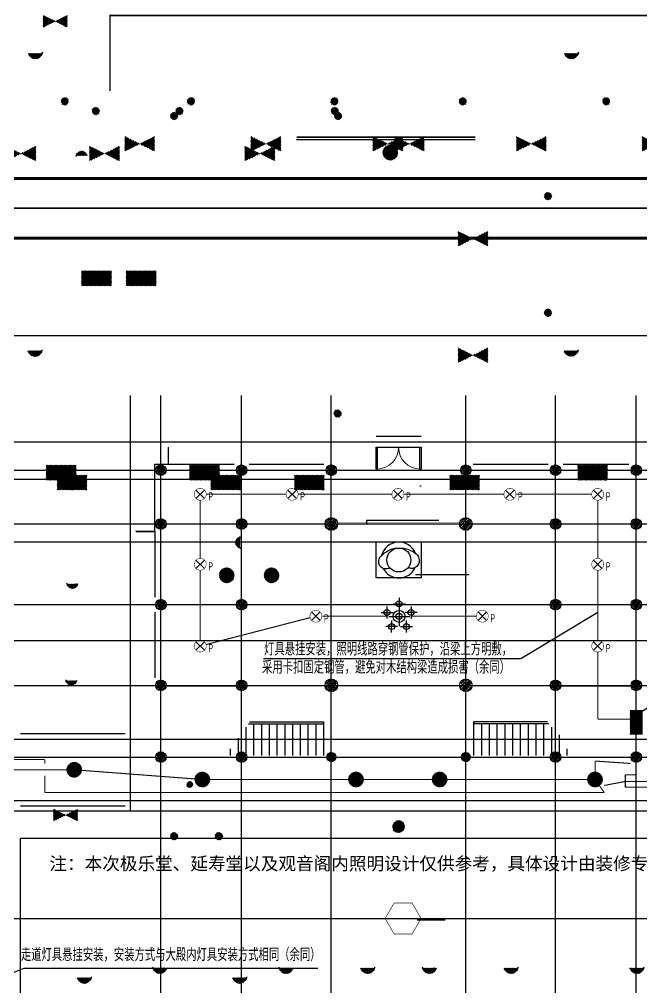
# Model space of a CAD drawing. Extents: x -137808 to 103746506, y -332957 to -111547.
# Drawn here: x 118230 to 139043, y -216825 to -184427 of the extents above; entities that cross this region are included whole.
import ezdxf
from ezdxf.enums import TextEntityAlignment as Align

# ---------------------------------------------------------------- set-up
doc = ezdxf.new("R2010")
doc.units = 0
doc.header["$LTSCALE"] = 25
doc.header["$MEASUREMENT"] = 0
doc.linetypes.add('DOTE', pattern=[2.42, 2, -0.2, 0.02, -0.2])
doc.layers.get('0').update_dxf_attribs({"linetype": 'CONTINUOUS'})
for name, color, linetype in [('DOTE', 1, 'DOTE'), ('PUB_TITLE', 4, 'CONTINUOUS'), ('SIG_TEXT', 7, 'CONTINUOUS'), ('STEP', 7, 'CONTINUOUS'), ('WALL', 130, 'CONTINUOUS'), ('电-强电平面-箭头', 3, 'CONTINUOUS'), ('电-强电平面-线缆', 3, 'CONTINUOUS'), ('设备-照明', 3, 'CONTINUOUS'), ('设备-箱柜', 3, 'CONTINUOUS')]:
    doc.layers.add(name, color=color, linetype=linetype)
doc.styles.add('_TEL_DIM', font='SIMPLEX', dxfattribs={"width": 0.8, "height": 3.5, "bigfont": 'HZTXT'})
doc.styles.add('IDQSTYLE', font='txt.shx', dxfattribs={"width": 0.7, "bigfont": 'hztxt.shx'})
doc.styles.get("Standard").update_dxf_attribs({"font": 'GBENOR', "bigfont": 'GBCBIG'})
doc.styles.add('黑体', font='')
doc.styles.get('黑体').set_extended_font_data('SimSun')
doc.dimstyles.get("Standard").update_dxf_attribs({"dimscale": 100, "dimtxt": 3.5, "dimasz": 1, "dimexe": 2.5, "dimexo": 3, "dimgap": 1.5, "dimtad": 1, "dimdec": 0, "dimzin": 0, "dimdsep": 46, "dimtxsty": 'Standard', "dimblk": 'ARCHTICK', "dimcen": 0.09, "dimadec": 0, "dimazin": 0, "dimtfac": 1, "dimtdec": 0, "dimtix": 1, "dimtmove": 2, "dimatfit": 3, "dimfxl": 0, "dimtolj": 1, "dimtzin": 0, "dimarcsym": 0})

# ---------------------------------------------------------------- blocks, each defined once
blk = doc.blocks.new('*X')
at = {"color": 0, "linetype": 'Continuous'}
for p, q in [((192.59, 446.72), (193.93, 448.06)), ((192.59, 446.72), (193.87, 448.01)), ((192.65, 447.21), (193.44, 448)), ((192.65, 446.36), (194.23, 447.94)), ((192.67, 446.38), (194.27, 447.98)), ((192.69, 447.24), (193.35, 447.91)), ((192.79, 446.07), (194.52, 447.8)), ((192.81, 446.1), (194.55, 447.84)), ((192.98, 445.84), (194.75, 447.61)), ((193.01, 445.87), (194.78, 447.64)), ((193.23, 445.66), (194.93, 447.37)), ((193.27, 445.7), (194.95, 447.39)), ((193.53, 445.54), (195.05, 447.06)), ((193.58, 445.59), (195.06, 447.07)), ((193.92, 445.51), (195.08, 446.67)), ((193.98, 445.57), (195.08, 446.67)), ((194.61, 445.77), (194.82, 445.99)), ((163.77, 434.88), (163.89, 435)), ((163.77, 434.45), (164.18, 434.86)), ((163.77, 434.03), (164.46, 434.72)), ((163.77, 433.6), (164.74, 434.57)), ((163.77, 433.18), (165.02, 434.43)), ((163.77, 432.76), (165.31, 434.29)), ((163.77, 432.33), (165.59, 434.15)), ((169.83, 432.03), (171.96, 434.15)), ((170.12, 431.89), (172.8, 434.58)), ((170.4, 431.75), (173.65, 435)), ((170.68, 431.6), (173.77, 434.69)), ((170.96, 431.46), (173.77, 434.27)), ((163.77, 431.91), (165.87, 434.01)), ((163.77, 431.48), (166.16, 433.87)), ((163.77, 431.06), (166.44, 433.73)), ((163.77, 430.63), (166.72, 433.58)), ((163.77, 430.21), (167, 433.44)), ((164.32, 430.33), (167.29, 433.3)), ((165.17, 430.76), (167.57, 433.16)), ((166.02, 431.18), (167.85, 433.02)), ((166.86, 431.61), (168.14, 432.88)), ((167.71, 432.03), (168.42, 432.74)), ((168.56, 432.45), (168.7, 432.59)), ((168.98, 432.45), (169.41, 432.88)), ((169.27, 432.31), (170.26, 433.3)), ((169.55, 432.17), (171.11, 433.73)), ((171.25, 431.32), (173.77, 433.85)), ((171.53, 431.18), (173.77, 433.42)), ((171.81, 431.04), (173.77, 433)), ((172.1, 430.9), (173.77, 432.57)), ((172.38, 430.76), (173.77, 432.15)), ((172.66, 430.61), (173.77, 431.72)), ((172.94, 430.47), (173.77, 431.3)), ((173.23, 430.33), (173.77, 430.88)), ((173.51, 430.19), (173.77, 430.45)), ((232.27, 320.09), (237.18, 325)), ((232.27, 320.51), (236.75, 325)), ((232.27, 320.94), (236.33, 325)), ((232.27, 321.36), (235.9, 325)), ((232.27, 321.79), (235.48, 325)), ((232.27, 322.21), (235.06, 325)), ((232.27, 322.63), (234.63, 325)), ((232.27, 323.06), (234.21, 325)), ((232.27, 323.48), (233.78, 325)), ((232.27, 323.91), (233.36, 325)), ((232.27, 324.33), (232.93, 325)), ((232.27, 324.76), (232.51, 325)), ((232.6, 320), (237.6, 325)), ((233.02, 320), (238.02, 325)), ((233.45, 320), (238.45, 325)), ((233.87, 320), (238.87, 325)), ((234.3, 320), (239.3, 325)), ((234.72, 320), (239.72, 325)), ((235.15, 320), (240.15, 325)), ((235.57, 320), (240.57, 325)), ((235.99, 320), (240.99, 325)), ((236.42, 320), (241.42, 325)), ((236.84, 320), (241.84, 325)), ((237.27, 320), (242.27, 325)), ((237.69, 320), (242.27, 324.57)), ((238.12, 320), (242.27, 324.15)), ((238.54, 320), (242.27, 323.72)), ((238.96, 320), (242.27, 323.3)), ((239.39, 320), (242.27, 322.88)), ((239.81, 320), (242.27, 322.45)), ((240.24, 320), (242.27, 322.03)), ((240.66, 320), (242.27, 321.6)), ((241.09, 320), (242.27, 321.18)), ((241.51, 320), (242.27, 320.75)), ((241.93, 320), (242.27, 320.33)), ((278.36, 223.2), (280.79, 225.63)), ((278.36, 222.93), (281.06, 225.62)), ((278.39, 223.51), (280.47, 225.6)), ((278.4, 222.68), (281.31, 225.59)), ((278.45, 222.45), (279.79, 223.79)), ((278.47, 223.88), (280.11, 225.52)), ((278.69, 224.39), (279.6, 225.29)), ((279.61, 223.04), (280.95, 224.38)), ((279.62, 223.34), (280.65, 224.37)), ((279.65, 222.8), (281.19, 224.34)), ((279.73, 222.59), (281.39, 224.26)), ((279.79, 223.79), (280.2, 224.2)), ((279.83, 222.42), (281.57, 224.16)), ((279.94, 223.09), (280.9, 224.05)), ((279.96, 222.26), (281.73, 224.03)), ((279.99, 222.85), (281.14, 224)), ((279.99, 223.42), (280.57, 224)), ((280.07, 222.66), (281.33, 223.91)), ((280.11, 222.13), (281.86, 223.88)), ((280.2, 224.2), (281.54, 225.54)), ((280.2, 222.5), (281.49, 223.79)), ((280.29, 222.02), (281.97, 223.7)), ((280.35, 222.37), (281.62, 223.64)), ((280.36, 220.68), (283.31, 223.63)), ((280.65, 224.37), (281.75, 225.47)), ((280.95, 224.38), (281.95, 225.38)), ((281.19, 224.34), (282.13, 225.28)), ((281.39, 224.26), (282.3, 225.17)), ((281.57, 224.16), (282.46, 225.05)), ((281.73, 224.03), (282.61, 224.91)), ((281.86, 223.88), (282.75, 224.77)), ((281.97, 223.7), (282.87, 224.61)), ((281.98, 222.58), (283.25, 223.85)), ((282.05, 223.5), (282.99, 224.44)), ((282.1, 223.27), (283.09, 224.26)), ((282.1, 222.98), (283.18, 224.06)), ((278.52, 222.24), (279.62, 223.34)), ((278.61, 222.04), (279.61, 223.04)), ((278.71, 221.86), (279.65, 222.8)), ((278.82, 221.68), (279.73, 222.59)), ((278.94, 221.52), (279.83, 222.42)), ((279.08, 221.38), (279.96, 222.26)), ((279.22, 221.24), (280.11, 222.13)), ((279.38, 221.11), (280.29, 222.02)), ((279.55, 221), (280.49, 221.94)), ((279.73, 220.9), (280.72, 221.89)), ((279.93, 220.81), (281.01, 221.89)), ((280.14, 220.74), (281.41, 222.01)), ((280.49, 221.94), (282.05, 223.5)), ((280.54, 222.27), (281.71, 223.45)), ((280.61, 220.65), (283.34, 223.38)), ((280.72, 221.89), (282.1, 223.27)), ((280.77, 222.22), (281.77, 223.22)), ((280.88, 220.63), (283.36, 223.11)), ((281.01, 221.89), (282.1, 222.98)), ((281.08, 222.24), (281.74, 222.91)), ((281.18, 220.65), (283.33, 222.81)), ((281.41, 222.01), (281.98, 222.58)), ((281.54, 220.73), (283.26, 222.45)), ((282.01, 220.91), (283.07, 221.98)), ((159.6, 156.77), (159.62, 156.79)), ((159.66, 156.55), (159.91, 156.79)), ((159.75, 156.35), (160.19, 156.79)), ((159.84, 156.17), (160.47, 156.79)), ((159.95, 155.99), (160.75, 156.79)), ((160.08, 155.83), (161.04, 156.79)), ((160.21, 155.68), (161.32, 156.79)), ((160.35, 155.55), (161.6, 156.79)), ((160.51, 155.42), (161.89, 156.79)), ((160.68, 155.3), (162.17, 156.79)), ((160.86, 155.2), (162.45, 156.79)), ((161.05, 155.11), (162.73, 156.79)), ((161.26, 155.03), (163.02, 156.79)), ((161.48, 154.98), (163.3, 156.79)), ((161.72, 154.93), (163.58, 156.79)), ((161.99, 154.92), (163.87, 156.79)), ((162.29, 154.93), (164.49, 157.14)), ((162.63, 155), (164.43, 156.79)), ((163.08, 155.16), (164.27, 156.35)), ((262, 135.85), (263.24, 137.09)), ((262, 135.85), (263.24, 137.09)), ((262, 135.85), (263.24, 137.09)), ((262, 135.85), (263.24, 137.09)), ((262.02, 135.59), (263.5, 137.07)), ((262.02, 135.59), (263.5, 137.07)), ((262.02, 135.59), (263.5, 137.07)), ((262.02, 135.59), (263.5, 137.07)), ((262.05, 136.18), (262.91, 137.04)), ((262.05, 136.18), (262.91, 137.04)), ((262.05, 136.18), (262.91, 137.04)), ((262.05, 136.18), (262.91, 137.04)), ((262.09, 135.37), (263.71, 137)), ((262.09, 135.37), (263.71, 137)), ((262.09, 135.37), (263.71, 137)), ((262.09, 135.37), (263.71, 137)), ((262.18, 135.19), (263.9, 136.91)), ((262.18, 135.19), (263.9, 136.91)), ((262.18, 135.19), (263.9, 136.91)), ((262.18, 135.19), (263.9, 136.91)), ((262.3, 135.02), (264.07, 136.79)), ((262.3, 135.02), (264.07, 136.79)), ((262.3, 135.02), (264.07, 136.79)), ((262.3, 135.02), (264.07, 136.79)), ((262.44, 134.88), (264.21, 136.64)), ((262.44, 134.88), (264.21, 136.64)), ((262.44, 134.88), (264.21, 136.64)), ((262.44, 134.88), (264.21, 136.64)), ((262.61, 134.77), (264.32, 136.48)), ((262.61, 134.77), (264.32, 136.48)), ((262.61, 134.77), (264.32, 136.48)), ((262.61, 134.77), (264.32, 136.48)), ((262.8, 134.67), (264.42, 136.29)), ((262.8, 134.67), (264.42, 136.29)), ((262.8, 134.67), (264.42, 136.29)), ((262.8, 134.67), (264.42, 136.29)), ((263.02, 134.61), (264.48, 136.07)), ((263.02, 134.61), (264.48, 136.07)), ((263.02, 134.61), (264.48, 136.07)), ((263.02, 134.61), (264.48, 136.07)), ((263.28, 134.59), (264.5, 135.8)), ((263.28, 134.59), (264.5, 135.8)), ((263.28, 134.59), (264.5, 135.8)), ((263.28, 134.59), (264.5, 135.8)), ((263.62, 134.65), (264.44, 135.46)), ((263.62, 134.65), (264.44, 135.46)), ((263.62, 134.65), (264.44, 135.46)), ((263.62, 134.65), (264.44, 135.46))]:
    blk.add_line(p, q, dxfattribs=at)
blk = doc.blocks.new('HC000754')
at = {"color": 0, "linetype": 'Continuous'}
blk.add_line((5.53, 5.47), (2.42, 2.3), dxfattribs=at)
blk.add_lwpolyline([(2.42, 2.3, 0.8, 0, 0), (0.47, 0.41, 0, 0, 0)], format="xyseb", dxfattribs=at)
blk.add_circle((0, 0), 0.625, dxfattribs=at)
at = {"color": 0, "linetype": 'Continuous', "xscale": 0.5, "yscale": 0.5, "zscale": 0.5}
blk.add_blockref('*X', (-96.92, -223.41), dxfattribs=at)
at = {"color": 0, "style": 'IDQSTYLE', "width": 0.7}
blk.add_attdef('PSFHATT', (7.53, -0.63), '', height=2.5, dxfattribs=at)
blk = doc.blocks.new('HC000001')
at = {"color": 0, "linetype": 'Continuous'}
for p, q in [((1.77, 1.77), (-1.77, -1.77)), ((-1.77, 1.77), (1.77, -1.77))]:
    blk.add_line(p, q, dxfattribs=at)
at = {"color": 0, "linetype": 'Continuous', "const_width": 0.2}
blk.add_lwpolyline([(1.77, -1.77, 0.198912), (2.5, 0, 0.198912), (1.77, 1.77, 0.198912), (0, 2.5, 0.198912), (-1.77, 1.77, 0.198912), (-2.5, 0, 0.198912), (-1.77, -1.77, 0.198912), (0, -2.5, 0.198912)], format="xyb", close=True, dxfattribs=at)
at = {"color": 0, "style": 'IDQSTYLE', "width": 0.7}
for tag, p in [('PSFHATT', (-5.49, 3.24)), ('C', (3.36, -2.66))]:
    blk.add_attdef(tag, p, '', height=2.5, dxfattribs=at)
blk = doc.blocks.new('_ArchTick')
at = {"color": 0, "linetype": 'ByBlock', "const_width": 0.4}
blk.add_lwpolyline([(-0.5, -0.5), (0.5, 0.5)], dxfattribs=at)
blk = doc.blocks.new('HC000057')
at = {"color": 0, "linetype": 'Continuous', "const_width": 0.2}
blk.add_lwpolyline([(1.77, -1.77, 0.198912), (2.5, 0, 0.198912), (1.77, 1.77, 0.198912), (0, 2.5, 0.198912), (-1.77, 1.77, 0.198912), (-2.5, 0, 0.198912), (-1.77, -1.77, 0.198912), (0, -2.5, 0.198912)], format="xyb", close=True, dxfattribs=at)
at = {"color": 0, "linetype": 'Continuous'}
for start, end in [(135, 180), (180, 225), (90, 135), (45, 90), (0, 45), (315, 0), (225, 270), (270, 315)]:
    blk.add_arc((0, 0), 1.25, start, end, dxfattribs=at)
blk.add_blockref('*X', (-280.86, -223.13), dxfattribs=at)
at = {"color": 0, "style": 'IDQSTYLE', "width": 0.7}
blk.add_attdef('PSFHATT', (4.5, -2.5), '', height=2.5, dxfattribs=at)
blk = doc.blocks.new('HC000429')
at = {"color": 0, "linetype": 'Continuous', "const_width": 0.3}
blk.add_lwpolyline([(5, 2.5), (-5, 2.5), (-5, -2.5), (5, -2.5)], close=True, dxfattribs=at)
at = {"color": 0, "linetype": 'Continuous'}
blk.add_blockref('*X', (-237.27, -322.5), dxfattribs=at)
at = {"color": 0, "style": 'IDQSTYLE', "width": 0.7}
blk.add_attdef('PSFHATT', (7, -2.5), '', height=2.5, dxfattribs=at)
blk = doc.blocks.new('A$C222C53E7')
at = {"color": 3}
for p, q in [((300, 581), (300, 381)), ((300, 562), (300, 106)), ((0, 336), (200, 336)), ((100, 236), (100, 436)), ((200, 481), (400, 481)), ((601, 336), (401, 336)), ((501, 436), (501, 236)), ((131, 270), (478, 270)), ((176, 0), (177, 200)), ((424, 0), (424, 200)), ((277, 100), (77, 100)), ((324, 100), (524, 100))]:
    blk.add_line(p, q, dxfattribs=at)
for centre, radius in [((300, 481), 50), ((100, 336), 50), ((300, 270), 100), ((501, 336), 50), ((300, 270), 50), ((177, 100), 50), ((424, 100), 50)]:
    blk.add_circle(centre, radius, dxfattribs=at)
blk = doc.blocks.new('HC000799')
at = {"color": 0, "linetype": 'Continuous', "const_width": 0.2}
for points in [[(0.88, 2.13), (3.75, 5), (5, 3.75)], [(-0.88, 0.37), (-3.75, -2.5), (-5, -1.25)]]:
    blk.add_lwpolyline(points, dxfattribs=at)
blk.add_lwpolyline([(0.88, 0.37, 0.198912), (1.25, 1.25, 0.198912), (0.88, 2.13, 0.198912), (0, 2.5, 0.198912), (-0.88, 2.13, 0.198912), (-1.25, 1.25, 0.198912), (-0.88, 0.37, 0.198912), (0, 0, 0.198912)], format="xyb", close=True, dxfattribs=at)
at = {"color": 0, "linetype": 'Continuous'}
blk.add_blockref('*X', (-263.19, -134.66), dxfattribs=at)
at = {"color": 0, "style": 'IDQSTYLE', "width": 0.7}
blk.add_attdef('PSFHATT', (7, -2.5), '', height=2.5, dxfattribs=at)
blk = doc.blocks.new('REHJYTK7UT')
at = {"layer": '设备-照明', "xscale": -80, "yscale": 80, "zscale": 80}
for p in [(111894, -201817), (111913, -205117), (111876, -208352)]:
    blk.add_blockref('HC000799', p, dxfattribs=at)
at = {"layer": '设备-箱柜', "xscale": 80, "yscale": 80, "zscale": 80, "rotation": 180}
blk.add_blockref('HC000429', (114294, -202270), dxfattribs=at)

msp = doc.modelspace()

# ---------------------------------------------------------------- hatches: boundary and pattern name
h = msp.add_hatch()
h.set_pattern_fill('木材', color=251, scale=20, style=0)
h.set_pattern_definition([(50, (0, -119402.78), (51.847064, 186.24683), [1200, -160, 400, -80]), (50, (106.4, -119362.78), (-132.93014, 7.10905), [240, -26.4, 480, -60]), (50, (40, -119334.78), (226.339663, 353.127904), [640, -112, 320, -80])])
h.paths.add_polyline_path([(122964, -199336, 0.414214), (122789, -199511), (122964, -199511)])
h.paths.add_polyline_path([(122964, -199336), (122964, -199511), (123139, -199511, 0.414214)])
h.paths.add_polyline_path([(123139, -199511), (122964, -199511), (122964, -199686, 0.414214)])
h.paths.add_polyline_path([(122964, -199511), (122789, -199511, 0.414214), (122964, -199686)])
h = msp.add_hatch()
h.set_pattern_fill('木材', color=251, scale=20, style=0)
h.set_pattern_definition([(50, (2700, -119402.78), (51.847064, 186.24683), [1200, -160, 400, -80]), (50, (2806.4, -119362.78), (-132.93014, 7.10905), [240, -26.4, 480, -60]), (50, (2740, -119334.78), (226.339663, 353.127904), [640, -112, 320, -80])])
h.paths.add_polyline_path([(125664, -199336, 0.414214), (125489, -199511), (125664, -199511)])
h.paths.add_polyline_path([(125664, -199336), (125664, -199511), (125839, -199511, 0.414214)])
h.paths.add_polyline_path([(125839, -199511), (125664, -199511), (125664, -199686, 0.414214)])
h.paths.add_polyline_path([(125664, -199511), (125489, -199511, 0.414214), (125664, -199686)])
h = msp.add_hatch()
h.set_pattern_fill('木材', color=251, scale=20, style=0)
h.set_pattern_definition([(50, (5700.745, -119402.78), (51.847064, 186.24683), [1200, -160, 400, -80]), (50, (5807.14, -119362.78), (-132.93014, 7.10905), [240, -26.4, 480, -60]), (50, (5740.745, -119334.78), (226.339663, 353.127904), [640, -112, 320, -80])])
h.paths.add_polyline_path([(128665, -199336, 0.414214), (128490, -199511), (128665, -199511)])
h.paths.add_polyline_path([(128665, -199336), (128665, -199511), (128840, -199511, 0.414214)])
h.paths.add_polyline_path([(128840, -199511), (128665, -199511), (128665, -199686, 0.414214)])
h.paths.add_polyline_path([(128665, -199511), (128490, -199511, 0.414214), (128665, -199686)])
h = msp.add_hatch()
h.set_pattern_fill('木材', color=251, scale=20, style=0)
h.set_pattern_definition([(50, (10198.826, -119402.78), (51.847064, 186.24683), [1200, -160, 400, -80]), (50, (10305.23, -119362.78), (-132.93014, 7.10905), [240, -26.4, 480, -60]), (50, (10238.826, -119334.78), (226.339663, 353.127904), [640, -112, 320, -80])])
h.paths.add_polyline_path([(133163, -199336, 0.414214), (132988, -199511), (133163, -199511)])
h.paths.add_polyline_path([(133163, -199336), (133163, -199511), (133338, -199511, 0.414214)])
h.paths.add_polyline_path([(133338, -199511), (133163, -199511), (133163, -199686, 0.414214)])
h.paths.add_polyline_path([(133163, -199511), (132988, -199511, 0.414214), (133163, -199686)])
h = msp.add_hatch()
h.set_pattern_fill('木材', color=251, scale=20, style=0)
h.set_pattern_definition([(50, (13199.15, -119402.78), (51.847064, 186.24683), [1200, -160, 400, -80]), (50, (13305.55, -119362.78), (-132.93014, 7.10905), [240, -26.4, 480, -60]), (50, (13239.15, -119334.78), (226.339663, 353.127904), [640, -112, 320, -80])])
h.paths.add_polyline_path([(136163, -199336, 0.414214), (135988, -199511), (136163, -199511)])
h.paths.add_polyline_path([(136163, -199336), (136163, -199511), (136338, -199511, 0.414214)])
h.paths.add_polyline_path([(136338, -199511), (136163, -199511), (136163, -199686, 0.414214)])
h.paths.add_polyline_path([(136163, -199511), (135988, -199511, 0.414214), (136163, -199686)])
h = msp.add_hatch()
h.set_pattern_fill('木材', color=251, scale=20, style=0)
h.set_pattern_definition([(50, (15900.614, -119402.78), (51.847064, 186.24683), [1200, -160, 400, -80]), (50, (16007.01, -119362.78), (-132.93014, 7.10905), [240, -26.4, 480, -60]), (50, (15940.614, -119334.78), (226.339663, 353.127904), [640, -112, 320, -80])])
h.paths.add_polyline_path([(138865, -199336, 0.414214), (138690, -199511), (138865, -199511)])
h.paths.add_polyline_path([(138865, -199336), (138865, -199511), (139040, -199511, 0.414214)])
h.paths.add_polyline_path([(139040, -199511), (138865, -199511), (138865, -199686, 0.414214)])
h.paths.add_polyline_path([(138865, -199511), (138690, -199511, 0.414214), (138865, -199686)])
h = msp.add_hatch()
h.set_pattern_fill('木材', color=251, scale=20, style=0)
h.set_pattern_definition([(50, (0, -121202.78), (51.847064, 186.24683), [1200, -160, 400, -80]), (50, (106.4, -121162.78), (-132.93014, 7.10905), [240, -26.4, 480, -60]), (50, (40, -121134.78), (226.339663, 353.127904), [640, -112, 320, -80])])
h.paths.add_polyline_path([(122964, -201136, 0.414214), (122789, -201311), (122964, -201311)])
h.paths.add_polyline_path([(122964, -201136), (122964, -201311), (123139, -201311, 0.414214)])
h.paths.add_polyline_path([(123139, -201311), (122964, -201311), (122964, -201486, 0.414214)])
h.paths.add_polyline_path([(122964, -201311), (122789, -201311, 0.414214), (122964, -201486)])
h = msp.add_hatch()
h.set_pattern_fill('木材', color=251, scale=20, style=0)
h.set_pattern_definition([(50, (2700, -121202.78), (51.847064, 186.24683), [1200, -160, 400, -80]), (50, (2806.4, -121162.78), (-132.93014, 7.10905), [240, -26.4, 480, -60]), (50, (2740, -121134.78), (226.339663, 353.127904), [640, -112, 320, -80])])
h.paths.add_polyline_path([(125664, -201136, 0.414214), (125489, -201311), (125664, -201311)])
h.paths.add_polyline_path([(125664, -201136), (125664, -201311), (125839, -201311, 0.414214)])
h.paths.add_polyline_path([(125839, -201311), (125664, -201311), (125664, -201486, 0.414214)])
h.paths.add_polyline_path([(125664, -201311), (125489, -201311, 0.414214), (125664, -201486)])
h = msp.add_hatch()
h.set_pattern_fill('木材', color=251, scale=24, style=0)
h.set_pattern_definition([(50, (-18892.85, -105181.1), (62.216477, 223.496197), [1440, -192, 480, -96]), (50, (-18765.17, -105133.1), (-159.516165, 8.53086), [288, -31.68, 576, -72]), (50, (-18844.845, -105099.5), (271.607596, 423.753485), [768, -134.4, 384, -96])])
h.paths.add_polyline_path([(128664, -201101, 0.414214), (128454, -201311), (128664, -201311)])
h.paths.add_polyline_path([(128664, -201101), (128664, -201311), (128874, -201311, 0.414214)])
h.paths.add_polyline_path([(128874, -201311), (128664, -201311), (128664, -201521, 0.414214)])
h.paths.add_polyline_path([(128664, -201311), (128454, -201311, 0.414214), (128664, -201521)])
h = msp.add_hatch()
h.set_pattern_fill('木材', color=251, scale=24, style=0)
h.set_pattern_definition([(50, (-14392.81, -105181.1), (62.216477, 223.496197), [1440, -192, 480, -96]), (50, (-14265.13, -105133.1), (-159.516165, 8.53086), [288, -31.68, 576, -72]), (50, (-14344.81, -105099.5), (271.607596, 423.753485), [768, -134.4, 384, -96])])
h.paths.add_polyline_path([(133164, -201101, 0.414214), (132954, -201311), (133164, -201311)])
h.paths.add_polyline_path([(133164, -201101), (133164, -201311), (133374, -201311, 0.414214)])
h.paths.add_polyline_path([(133374, -201311), (133164, -201311), (133164, -201521, 0.414214)])
h.paths.add_polyline_path([(133164, -201311), (132954, -201311, 0.414214), (133164, -201521)])
h = msp.add_hatch()
h.set_pattern_fill('木材', color=251, scale=20, style=0)
h.set_pattern_definition([(50, (13200, -121202.78), (51.847064, 186.24683), [1200, -160, 400, -80]), (50, (13306.4, -121162.78), (-132.93014, 7.10905), [240, -26.4, 480, -60]), (50, (13240, -121134.78), (226.339663, 353.127904), [640, -112, 320, -80])])
h.paths.add_polyline_path([(136164, -201136, 0.414214), (135989, -201311), (136164, -201311)])
h.paths.add_polyline_path([(136164, -201136), (136164, -201311), (136339, -201311, 0.414214)])
h.paths.add_polyline_path([(136339, -201311), (136164, -201311), (136164, -201486, 0.414214)])
h.paths.add_polyline_path([(136164, -201311), (135989, -201311, 0.414214), (136164, -201486)])
h = msp.add_hatch()
h.set_pattern_fill('木材', color=251, scale=20, style=0)
h.set_pattern_definition([(50, (15900, -121202.78), (51.847064, 186.24683), [1200, -160, 400, -80]), (50, (16006.4, -121162.78), (-132.93014, 7.10905), [240, -26.4, 480, -60]), (50, (15940, -121134.78), (226.339663, 353.127904), [640, -112, 320, -80])])
h.paths.add_polyline_path([(138864, -201136, 0.414214), (138689, -201311), (138864, -201311)])
h.paths.add_polyline_path([(138864, -201136), (138864, -201311), (139039, -201311, 0.414214)])
h.paths.add_polyline_path([(139039, -201311), (138864, -201311), (138864, -201486, 0.414214)])
h.paths.add_polyline_path([(138864, -201311), (138689, -201311, 0.414214), (138864, -201486)])
h = msp.add_hatch()
h.set_pattern_fill('木材', color=251, scale=20, style=0)
h.set_pattern_definition([(50, (0, -123902.78), (51.847064, 186.24683), [1200, -160, 400, -80]), (50, (106.4, -123862.78), (-132.93014, 7.10905), [240, -26.4, 480, -60]), (50, (40, -123834.78), (226.339663, 353.127904), [640, -112, 320, -80])])
h.paths.add_polyline_path([(122964, -203836, 0.414214), (122789, -204011), (122964, -204011)])
h.paths.add_polyline_path([(122964, -203836), (122964, -204011), (123139, -204011, 0.414214)])
h.paths.add_polyline_path([(123139, -204011), (122964, -204011), (122964, -204186, 0.414214)])
h.paths.add_polyline_path([(122964, -204011), (122789, -204011, 0.414214), (122964, -204186)])
h = msp.add_hatch()
h.set_pattern_fill('木材', color=251, scale=20, style=0)
h.set_pattern_definition([(50, (2700, -123902.78), (51.847064, 186.24683), [1200, -160, 400, -80]), (50, (2806.4, -123862.78), (-132.93014, 7.10905), [240, -26.4, 480, -60]), (50, (2740, -123834.78), (226.339663, 353.127904), [640, -112, 320, -80])])
h.paths.add_polyline_path([(125664, -203836, 0.414214), (125489, -204011), (125664, -204011)])
h.paths.add_polyline_path([(125664, -203836), (125664, -204011), (125839, -204011, 0.414214)])
h.paths.add_polyline_path([(125839, -204011), (125664, -204011), (125664, -204186, 0.414214)])
h.paths.add_polyline_path([(125664, -204011), (125489, -204011, 0.414214), (125664, -204186)])
h = msp.add_hatch()
h.set_pattern_fill('木材', color=251, scale=20, style=0)
h.set_pattern_definition([(50, (13200, -123902.78), (51.847064, 186.24683), [1200, -160, 400, -80]), (50, (13306.4, -123862.78), (-132.93014, 7.10905), [240, -26.4, 480, -60]), (50, (13240, -123834.78), (226.339663, 353.127904), [640, -112, 320, -80])])
h.paths.add_polyline_path([(136164, -203836, 0.414214), (135989, -204011), (136164, -204011)])
h.paths.add_polyline_path([(136164, -203836), (136164, -204011), (136339, -204011, 0.414214)])
h.paths.add_polyline_path([(136339, -204011), (136164, -204011), (136164, -204186, 0.414214)])
h.paths.add_polyline_path([(136164, -204011), (135989, -204011, 0.414214), (136164, -204186)])
h = msp.add_hatch()
h.set_pattern_fill('木材', color=251, scale=20, style=0)
h.set_pattern_definition([(50, (15900, -123902.78), (51.847064, 186.24683), [1200, -160, 400, -80]), (50, (16006.4, -123862.78), (-132.93014, 7.10905), [240, -26.4, 480, -60]), (50, (15940, -123834.78), (226.339663, 353.127904), [640, -112, 320, -80])])
h.paths.add_polyline_path([(138864, -203836, 0.414214), (138689, -204011), (138864, -204011)])
h.paths.add_polyline_path([(138864, -203836), (138864, -204011), (139039, -204011, 0.414214)])
h.paths.add_polyline_path([(139039, -204011), (138864, -204011), (138864, -204186, 0.414214)])
h.paths.add_polyline_path([(138864, -204011), (138689, -204011, 0.414214), (138864, -204186)])
h = msp.add_hatch()
h.set_pattern_fill('木材', color=251, scale=20, style=0)
h.set_pattern_definition([(50, (0, -126602.78), (51.847064, 186.24683), [1200, -160, 400, -80]), (50, (106.4, -126562.78), (-132.93014, 7.10905), [240, -26.4, 480, -60]), (50, (40, -126534.78), (226.339663, 353.127904), [640, -112, 320, -80])])
h.paths.add_polyline_path([(122964, -206536, 0.414214), (122789, -206711), (122964, -206711)])
h.paths.add_polyline_path([(122964, -206536), (122964, -206711), (123139, -206711, 0.414214)])
h.paths.add_polyline_path([(123139, -206711), (122964, -206711), (122964, -206886, 0.414214)])
h.paths.add_polyline_path([(122964, -206711), (122789, -206711, 0.414214), (122964, -206886)])
h = msp.add_hatch()
h.set_pattern_fill('木材', color=251, scale=20, style=0)
h.set_pattern_definition([(50, (2700, -126602.78), (51.847064, 186.24683), [1200, -160, 400, -80]), (50, (2806.4, -126562.78), (-132.93014, 7.10905), [240, -26.4, 480, -60]), (50, (2740, -126534.78), (226.339663, 353.127904), [640, -112, 320, -80])])
h.paths.add_polyline_path([(125664, -206536, 0.414214), (125489, -206711), (125664, -206711)])
h.paths.add_polyline_path([(125664, -206536), (125664, -206711), (125839, -206711, 0.414214)])
h.paths.add_polyline_path([(125839, -206711), (125664, -206711), (125664, -206886, 0.414214)])
h.paths.add_polyline_path([(125664, -206711), (125489, -206711, 0.414214), (125664, -206886)])
h = msp.add_hatch()
h.set_pattern_fill('木材', color=251, scale=24, style=0)
h.set_pattern_definition([(50, (-18892.85, -110581.1), (62.216477, 223.496197), [1440, -192, 480, -96]), (50, (-18765.17, -110533.1), (-159.516165, 8.53086), [288, -31.68, 576, -72]), (50, (-18844.845, -110499.5), (271.607596, 423.753485), [768, -134.4, 384, -96])])
h.paths.add_polyline_path([(128664, -206501, 0.414214), (128454, -206711), (128664, -206711)])
h.paths.add_polyline_path([(128664, -206501), (128664, -206711), (128874, -206711, 0.414214)])
h.paths.add_polyline_path([(128874, -206711), (128664, -206711), (128664, -206921, 0.414214)])
h.paths.add_polyline_path([(128664, -206711), (128454, -206711, 0.414214), (128664, -206921)])
h = msp.add_hatch()
h.set_pattern_fill('木材', color=251, scale=24, style=0)
h.set_pattern_definition([(50, (-14392.81, -110581.1), (62.216477, 223.496197), [1440, -192, 480, -96]), (50, (-14265.13, -110533.1), (-159.516165, 8.53086), [288, -31.68, 576, -72]), (50, (-14344.81, -110499.5), (271.607596, 423.753485), [768, -134.4, 384, -96])])
h.paths.add_polyline_path([(133164, -206501, 0.414214), (132954, -206711), (133164, -206711)])
h.paths.add_polyline_path([(133164, -206501), (133164, -206711), (133374, -206711, 0.414214)])
h.paths.add_polyline_path([(133374, -206711), (133164, -206711), (133164, -206921, 0.414214)])
h.paths.add_polyline_path([(133164, -206711), (132954, -206711, 0.414214), (133164, -206921)])
h = msp.add_hatch()
h.set_pattern_fill('木材', color=251, scale=20, style=0)
h.set_pattern_definition([(50, (13200, -126602.78), (51.847064, 186.24683), [1200, -160, 400, -80]), (50, (13306.4, -126562.78), (-132.93014, 7.10905), [240, -26.4, 480, -60]), (50, (13240, -126534.78), (226.339663, 353.127904), [640, -112, 320, -80])])
h.paths.add_polyline_path([(136164, -206536, 0.414214), (135989, -206711), (136164, -206711)])
h.paths.add_polyline_path([(136164, -206536), (136164, -206711), (136339, -206711, 0.414214)])
h.paths.add_polyline_path([(136339, -206711), (136164, -206711), (136164, -206886, 0.414214)])
h.paths.add_polyline_path([(136164, -206711), (135989, -206711, 0.414214), (136164, -206886)])
h = msp.add_hatch()
h.set_pattern_fill('木材', color=251, scale=20, style=0)
h.set_pattern_definition([(50, (15900, -126602.78), (51.847064, 186.24683), [1200, -160, 400, -80]), (50, (16006.4, -126562.78), (-132.93014, 7.10905), [240, -26.4, 480, -60]), (50, (15940, -126534.78), (226.339663, 353.127904), [640, -112, 320, -80])])
h.paths.add_polyline_path([(138864, -206536, 0.414214), (138689, -206711), (138864, -206711)])
h.paths.add_polyline_path([(138864, -206536), (138864, -206711), (139039, -206711, 0.414214)])
h.paths.add_polyline_path([(139039, -206711), (138864, -206711), (138864, -206886, 0.414214)])
h.paths.add_polyline_path([(138864, -206711), (138689, -206711, 0.414214), (138864, -206886)])
h = msp.add_hatch()
h.set_pattern_fill('木材', color=251, scale=20, style=0)
h.set_pattern_definition([(50, (0, -129002.78), (51.847064, 186.24683), [1200, -160, 400, -80]), (50, (106.4, -128962.78), (-132.93014, 7.10905), [240, -26.4, 480, -60]), (50, (40, -128934.78), (226.339663, 353.127904), [640, -112, 320, -80])])
h.paths.add_polyline_path([(122964, -208936, 0.414214), (122789, -209111), (122964, -209111)])
h.paths.add_polyline_path([(122964, -208936), (122964, -209111), (123139, -209111, 0.414214)])
h.paths.add_polyline_path([(123139, -209111), (122964, -209111), (122964, -209286, 0.414214)])
h.paths.add_polyline_path([(122964, -209111), (122789, -209111, 0.414214), (122964, -209286)])
h = msp.add_hatch()
h.set_pattern_fill('木材', color=251, scale=20, style=0)
h.set_pattern_definition([(50, (2700, -129002.78), (51.847064, 186.24683), [1200, -160, 400, -80]), (50, (2806.4, -128962.78), (-132.93014, 7.10905), [240, -26.4, 480, -60]), (50, (2740, -128934.78), (226.339663, 353.127904), [640, -112, 320, -80])])
h.paths.add_polyline_path([(125664, -208936, 0.414214), (125489, -209111), (125664, -209111)])
h.paths.add_polyline_path([(125664, -208936), (125664, -209111), (125839, -209111, 0.414214)])
h.paths.add_polyline_path([(125839, -209111), (125664, -209111), (125664, -209286, 0.414214)])
h.paths.add_polyline_path([(125664, -209111), (125489, -209111, 0.414214), (125664, -209286)])
h = msp.add_hatch()
h.set_pattern_fill('木材', color=251, scale=17.2, style=0)
h.set_pattern_definition([(50, (22914.99, -140217.955), (44.588475, 160.172274), [1032, -137.6, 344, -68.8]), (50, (23006.5, -140183.555), (-114.31992, 6.11378), [206.4, -22.704, 412.8, -51.6]), (50, (22949.39, -140159.475), (194.65211, 303.689998), [550.4, -96.32, 275.2, -68.8])])
h.paths.add_polyline_path([(128664, -208961, 0.414214), (128514, -209111), (128664, -209111)])
h.paths.add_polyline_path([(128664, -208961), (128664, -209111), (128815, -209111, 0.414214)])
h.paths.add_polyline_path([(128815, -209111), (128664, -209111), (128664, -209262, 0.414214)])
h.paths.add_polyline_path([(128664, -209111), (128514, -209111, 0.414214), (128664, -209262)])
h = msp.add_hatch()
h.set_pattern_fill('木材', color=251, scale=17.2, style=0)
h.set_pattern_definition([(50, (27414.99, -140217.955), (44.588475, 160.172274), [1032, -137.6, 344, -68.8]), (50, (27506.5, -140183.555), (-114.31992, 6.11378), [206.4, -22.704, 412.8, -51.6]), (50, (27449.39, -140159.475), (194.65211, 303.689998), [550.4, -96.32, 275.2, -68.8])])
h.paths.add_polyline_path([(133164, -208961, 0.414214), (133014, -209111), (133164, -209111)])
h.paths.add_polyline_path([(133164, -208961), (133164, -209111), (133315, -209111, 0.414214)])
h.paths.add_polyline_path([(133315, -209111), (133164, -209111), (133164, -209262, 0.414214)])
h.paths.add_polyline_path([(133164, -209111), (133014, -209111, 0.414214), (133164, -209262)])
h = msp.add_hatch()
h.set_pattern_fill('木材', color=251, scale=20, style=0)
h.set_pattern_definition([(50, (13200, -129002.78), (51.847064, 186.24683), [1200, -160, 400, -80]), (50, (13306.4, -128962.78), (-132.93014, 7.10905), [240, -26.4, 480, -60]), (50, (13240, -128934.78), (226.339663, 353.127904), [640, -112, 320, -80])])
h.paths.add_polyline_path([(136164, -208936, 0.414214), (135989, -209111), (136164, -209111)])
h.paths.add_polyline_path([(136164, -208936), (136164, -209111), (136339, -209111, 0.414214)])
h.paths.add_polyline_path([(136339, -209111), (136164, -209111), (136164, -209286, 0.414214)])
h.paths.add_polyline_path([(136164, -209111), (135989, -209111, 0.414214), (136164, -209286)])
h = msp.add_hatch()
h.set_pattern_fill('木材', color=251, scale=20, style=0)
h.set_pattern_definition([(50, (15900, -129002.78), (51.847064, 186.24683), [1200, -160, 400, -80]), (50, (16006.4, -128962.78), (-132.93014, 7.10905), [240, -26.4, 480, -60]), (50, (15940, -128934.78), (226.339663, 353.127904), [640, -112, 320, -80])])
h.paths.add_polyline_path([(138864, -208936, 0.414214), (138689, -209111), (138864, -209111)])
h.paths.add_polyline_path([(138864, -208936), (138864, -209111), (139039, -209111, 0.414214)])
h.paths.add_polyline_path([(139039, -209111), (138864, -209111), (138864, -209286, 0.414214)])
h.paths.add_polyline_path([(138864, -209111), (138689, -209111, 0.414214), (138864, -209286)])

# ---------------------------------------------------------------- linework, layer by layer
at = {"color": 251}
for p, q in [((130164, -198376), (131664, -198376)), ((130164, -198746), (131664, -198746)), ((123215, -199311), (125414, -199311)), ((125914, -199311), (128414, -199311)), ((133414, -199311), (135914, -199311)), ((136414, -199311), (138614, -199311)), ((122764, -201562), (122764, -203761)), ((131476, -203005), (133279, -203005)), ((122764, -204261), (122764, -206461)), ((125932, -207936), (128404, -207936)), ((128404, -207936), (128404, -209061)), ((133424, -207936), (133424, -209061)), ((135896, -207936), (133424, -207936)), ((125804, -208114), (125804, -209061)), ((125889, -207996), (128404, -207996)), ((126064, -207996), (126064, -209061)), ((126324, -207996), (126324, -209061)), ((126584, -207996), (126584, -209061)), ((126844, -207996), (126844, -209061)), ((127104, -207996), (127104, -209061)), ((127364, -207996), (127364, -209061)), ((127624, -207996), (127624, -209061)), ((127884, -207996), (127884, -209061)), ((128144, -207996), (128144, -209061)), ((135939, -207996), (133424, -207996)), ((133684, -207996), (133684, -209061)), ((133944, -207996), (133944, -209061)), ((134204, -207996), (134204, -209061)), ((134464, -207996), (134464, -209061)), ((134724, -207996), (134724, -209061)), ((134984, -207996), (134984, -209061)), ((135244, -207996), (135244, -209061)), ((135504, -207996), (135504, -209061)), ((135764, -207996), (135764, -209061)), ((136024, -208114), (136024, -209061)), ((118264, -208326), (121764, -208326)), ((125544, -208478), (125544, -209061)), ((136284, -208368), (136284, -209061)), ((125284, -208837), (125284, -209061)), ((136544, -208837), (136544, -209061)), ((118264, -210746), (121764, -210746)), ((131532, -214551), (132470, -214551))]:
    msp.add_line(p, q, dxfattribs=at)
at = {"color": 251, "extrusion": (0, 0, -1)}
msp.add_line((131627, -200034), (131664, -200034), dxfattribs=at)
at = {"color": 251}
for points, const_width in [([(121259, -186823), (121259, -184299), (140720, -184299), (140720, -186823)], 50), ([(153099, -192860), (153099, -195011), (108729, -195011), (108729, -192860)], 50), ([(128868, -201261), (132960, -201261)], 2), ([(128868, -201361), (132960, -201361)], 2), ([(123133, -206661), (125497, -206661)], 2), ([(138695, -206661), (136332, -206661)], 2), ([(123133, -206761), (125497, -206761)], 2), ([(138695, -206761), (136332, -206761)], 2), ([(123133, -209061), (125497, -209061)], 2), ([(123133, -209161), (125497, -209161)], 2), ([(125833, -209061), (128522, -209061)], 2), ([(125833, -209161), (128522, -209161)], 2), ([(133306, -209061), (135997, -209061)], 2), ([(133306, -209161), (135997, -209161)], 2), ([(136333, -209061), (138697, -209061)], 2), ([(136333, -209161), (138697, -209161)], 2)]:
    msp.add_lwpolyline(points, dxfattribs=dict(at, const_width=const_width))
at = {"const_width": 50}
msp.add_lwpolyline([(127501, -188367), (133481, -188367)], dxfattribs=at)
msp.add_lwpolyline([(127501, -188452), (133481, -188452)])
at = {"color": 251}
for points in [[(122134, -201562), (122764, -201562), (122764, -199311), (123215, -199311), (123214, -198746)], [(129850, -201315), (129850, -201185), (132260, -201184)], [(124879, -220211), (118264, -220211), (118264, -211824), (143464, -211824), (143464, -220211), (136949, -220211)]]:
    msp.add_lwpolyline(points, dxfattribs=at)
for points in [[(130164, -198746), (130202, -198746), (130202, -199477), (130164, -199477)], [(131627, -198746), (131664, -198746), (131664, -199477), (131627, -199477)], [(130164, -201911), (131664, -201911), (131664, -203111), (130164, -203111)]]:
    msp.add_lwpolyline(points, close=True, dxfattribs=at)
at = {"color": 251, "const_width": 20}
msp.add_lwpolyline([(130766, -213992), (130466, -214511), (130766, -215031), (131366, -215031), (131666, -214511), (131366, -213992)], close=True, dxfattribs=at)
at = {"color": 251}
for centre, radius in [((122964, -199511), 175), ((125664, -199511), 175), ((128665, -199511), 175), ((133163, -199511), 175), ((136163, -199511), 175), ((138865, -199511), 175), ((122964, -201311), 175), ((125664, -201311), 175), ((128664, -201311), 210), ((133164, -201311), 210), ((136164, -201311), 175), ((138864, -201311), 175), ((122964, -204011), 175), ((125664, -204011), 175), ((136164, -204011), 175), ((138864, -204011), 175), ((122964, -206711), 175), ((125664, -206711), 175), ((128664, -206711), 210), ((133164, -206711), 210), ((136164, -206711), 175), ((138864, -206711), 175), ((122964, -209111), 175), ((125664, -209111), 175), ((128664, -209111), 150), ((133164, -209111), 150), ((136164, -209111), 175), ((138864, -209111), 175)]:
    msp.add_circle(centre, radius, dxfattribs=at)
at = {"color": 251, "lineweight": 13, "extrusion": (0, 0, -1)}
for centre, start, end in [((-130183, -198746), 180, 268.5307), ((-131645, -198746), 271.4693, 0)]:
    msp.add_arc(centre, 731, start, end, dxfattribs=at)
at = {"layer": 'DOTE'}
for p, q in [((121949, -210911), (121949, -197011)), ((122964, -223611), (122964, -197011)), ((125664, -223611), (125664, -197011)), ((128664, -223611), (128664, -197011)), ((133164, -223611), (133164, -197011)), ((136164, -223611), (136164, -197011)), ((138864, -223611), (138864, -197011)), ((107964, -198561), (154164, -198561)), ((107964, -199511), (153864, -199511)), ((107964, -199811), (147134, -199811)), ((107964, -201311), (153864, -201311)), ((107964, -201911), (154164, -201911)), ((107964, -204011), (153864, -204011)), ((107964, -205211), (154164, -205211)), ((107964, -206711), (153864, -206711)), ((107964, -208511), (154164, -208511)), ((107964, -209111), (154164, -209111)), ((107964, -210561), (154164, -210561)), ((107964, -210911), (154164, -210911)), ((107964, -214511), (154164, -214511))]:
    msp.add_line(p, q, dxfattribs=at)
at = {"layer": 'PUB_TITLE'}
for points in [[(96621, -190747), (170921, -190747), (170921, -148747), (96621, -148747)], [(96621, -232747), (170921, -232747), (170921, -190747), (96621, -190747)]]:
    msp.add_lwpolyline(points, close=True, dxfattribs=at)
at = {"layer": 'PUB_TITLE', "const_width": 100}
for points in [[(99121, -189747), (169921, -189747), (169921, -149747), (99121, -149747)], [(99121, -231747), (169921, -231747), (169921, -191747), (99121, -191747)]]:
    msp.add_lwpolyline(points, close=True, dxfattribs=at)
at = {"layer": 'STEP', "color": 251}
msp.add_circle((130924, -202517), 400, dxfattribs=at)
for start, end in [(22.2936, 165.5705), (208.296, 334.9734)]:
    msp.add_arc((130924, -202517), 600, start, end, dxfattribs=at)
msp.add_open_spline([(130628, -202786), (130611, -202794), (130567, -202813), (130492, -202820), (130409, -202813), (130345, -202775), (130297, -202728), (130259, -202667), (130244, -202583), (130250, -202479), (130330, -202374), (130446, -202275), (130605, -202183), (130771, -202112), (130955, -202119), (131133, -202119), (131325, -202196), (131489, -202280), (131583, -202405), (131612, -202519), (131603, -202625), (131550, -202703), (131495, -202768), (131424, -202784), (131359, -202811), (131298, -202789), (131259, -202772), (131240, -202763)], degree=3, knots=[331.951542, 331.951542, 331.951542, 331.951542, 387.142253, 475.386242, 556.394477, 631.506592, 693.397562, 757.180745, 842.987343, 945.644727, 1058.916531, 1224.289758, 1402.579281, 1611.417984, 1750.108352, 1951.304201, 2140.516595, 2363.232367, 2493.794821, 2595.481098, 2713.044312, 2798.088557, 2875.452341, 2957.43313, 3014.06979, 3077.784972, 3141.804838, 3141.804838, 3141.804838, 3141.804838], dxfattribs=at)
at = {"layer": 'WALL', "color": 251, "const_width": 30}
msp.add_lwpolyline([(122094, -201546), (122764, -201547)], dxfattribs=at)
at = {"layer": '电-强电平面-线缆', "color": 1, "linetype": 'Continuous', "const_width": 35}
for points in [[(124279, -202460), (124279, -200517)], [(124479, -200317), (127153, -200317)], [(127553, -200317), (130691, -200317)], [(131091, -200317), (134437, -200317)], [(134837, -200317), (137374, -200317)], [(137574, -202460), (137574, -200517)], [(124279, -205196), (124279, -202860)], [(137574, -205196), (137574, -202860)], [(128348, -204395), (130529, -204393)], [(131331, -204397), (133513, -204396)], [(124473, -205346), (127954, -204446)], [(137574, -207841), (137574, -205596)], [(137574, -207841), (137992, -207841)], [(137992, -207841), (138664, -207841)], [(138864, -208349), (138864, -209703)], [(108522, -209192), (119080, -209192)], [(119080, -209336), (119080, -209192)], [(137488, -209611), (137494, -209244)], [(137494, -209244), (138664, -209324)], [(115517, -209536), (119814, -209536)], [(120314, -209555), (124101, -209842)], [(119080, -210292), (119080, -209736)], [(124600, -209861), (129240, -209861)], [(129740, -209861), (132037, -209861)], [(132537, -209861), (137234, -209861)], [(138499, -209925), (137791, -210061)], [(145938, -209925), (138492, -209925)], [(138499, -209703), (138499, -210119)], [(138864, -209703), (138499, -209703)], [(137791, -210292), (137629, -210065)], [(148384, -210119), (138489, -210119)], [(119080, -210292), (137637, -210292)], [(137791, -210292), (137637, -210292)]]:
    msp.add_lwpolyline(points, dxfattribs=at)

# ---------------------------------------------------------------- block references
msp.add_blockref('REHJYTK7UT', (0, 26))
at = {"color": 251, "xscale": 2, "yscale": 2, "zscale": 2}
msp.add_blockref('A$C222C53E7', (130329, -204944), dxfattribs=at)
at = {"layer": '电-强电平面-箭头', "color": 4, "xscale": 200, "yscale": 200, "zscale": 200}
for p in [(116464, -156561), (121949, -156561), (139879, -156561), (121934, -166518), (139868, -166511), (116464, -180661), (117964, -180661)]:
    msp.add_blockref('HC000754', p, dxfattribs=at)
at = {"layer": '设备-照明', "yscale": 100, "zscale": 100}
for p, xscale in [((111045, -209536), -100), ((115267, -209536), -100), ((120064, -209536), -100), ((141764, -209536), 100), ((146562, -209536), 100), ((150768, -209536), 100), ((124350, -209861), 100), ((129490, -209861), 100), ((132287, -209861), 100), ((137484, -209861), 100), ((144613, -212709), 100), ((144613, -216609), 100), ((121823, -221268), 100)]:
    msp.add_blockref('HC000057', p, dxfattribs=dict(at, xscale=xscale))
at = {"layer": '设备-照明'}
ref = msp.add_blockref('HC000001', (124279, -200317), dxfattribs=dict(at, xscale=80, yscale=80, zscale=80))
ref.add_attrib('C', 'P', (124548, -200531), dxfattribs={"layer": '0', "color": 0, "height": 280, "width": 0.8})
ref = msp.add_blockref('HC000001', (127353, -200317), dxfattribs=dict(at, xscale=80, yscale=80, zscale=80))
ref.add_attrib('C', 'P', (127622, -200531), dxfattribs={"layer": '0', "color": 0, "height": 280, "width": 0.8})
ref = msp.add_blockref('HC000001', (130891, -200317), dxfattribs=dict(at, xscale=80, yscale=80, zscale=80))
ref.add_attrib('C', 'P', (131160, -200531), dxfattribs={"layer": '0', "color": 0, "height": 280, "width": 0.8})
ref = msp.add_blockref('HC000001', (134637, -200317), dxfattribs=dict(at, xscale=80, yscale=80, zscale=80))
ref.add_attrib('C', 'P', (134905, -200531), dxfattribs={"layer": '0', "color": 0, "height": 280, "width": 0.8})
ref = msp.add_blockref('HC000001', (137574, -200317), dxfattribs=dict(at, xscale=80, yscale=80, zscale=80))
ref.add_attrib('C', 'P', (137843, -200531), dxfattribs={"layer": '0', "color": 0, "height": 280, "width": 0.8})
ref = msp.add_blockref('HC000001', (124279, -202660), dxfattribs=dict(at, xscale=80, yscale=80, zscale=80))
ref.add_attrib('C', 'P', (124548, -202873), dxfattribs={"layer": '0', "color": 0, "height": 280, "width": 0.8})
ref = msp.add_blockref('HC000001', (137574, -202660), dxfattribs=dict(at, xscale=80, yscale=80, zscale=80))
ref.add_attrib('C', 'P', (137843, -202873), dxfattribs={"layer": '0', "color": 0, "height": 280, "width": 0.8})
ref = msp.add_blockref('HC000001', (128148, -204396), dxfattribs=dict(at, xscale=80, yscale=80, zscale=80))
ref.add_attrib('C', 'P', (128416, -204609), dxfattribs={"layer": '0', "color": 0, "height": 280, "width": 0.8})
ref = msp.add_blockref('HC000001', (133713, -204396), dxfattribs=dict(at, xscale=-80, yscale=80, zscale=80))
ref.add_attrib('C', 'P', (133981, -204609), dxfattribs={"layer": '0', "color": 0, "height": 280, "width": 0.8})
ref = msp.add_blockref('HC000001', (124279, -205396), dxfattribs=dict(at, xscale=80, yscale=80, zscale=80))
ref.add_attrib('C', 'P', (124548, -205609), dxfattribs={"layer": '0', "color": 0, "height": 280, "width": 0.8})
ref = msp.add_blockref('HC000001', (137574, -205396), dxfattribs=dict(at, xscale=80, yscale=80, zscale=80))
ref.add_attrib('C', 'P', (137843, -205609), dxfattribs={"layer": '0', "color": 0, "height": 280, "width": 0.8})
at = {"layer": '设备-箱柜', "xscale": 80, "yscale": 80, "zscale": 80, "rotation": 270}
msp.add_blockref('HC000429', (138864, -207949), dxfattribs=at)

# ---------------------------------------------------------------- texts
at = {"layer": 'SIG_TEXT', "style": '_TEL_DIM', "width": 0.8}
for s, p in [('灯具悬挂安装，照明线路穿钢管保护，沿梁上方明敷，', (130561, -205714)), ('采用卡扣固定钢管，避免对木结构梁造成损害（余同）', (130494, -206322)), ('走道灯具悬挂安装，安装方式与大殿内灯具安装方式相同（余同）', (123291, -215938))]:
    msp.add_text(s, height=432, dxfattribs=at).set_placement(p, align=Align.CENTER)
at = {"layer": 'SIG_TEXT', "style": '黑体'}
msp.add_text('注：本次极乐堂、延寿堂以及观音阁内照明设计仅供参考，具体设计由装修专业二次深化设计。', height=432, dxfattribs=at).set_placement((131608, -212890), align=Align.CENTER)

# ---------------------------------------------------------------- leaders
for points in [[(137574, -204273), (135008, -205822), (126399, -205822)], [(139004, -207609), (139592, -207236), (143933, -207236)], [(117464, -216547), (118386, -216171), (128212, -216171)]]:
    msp.add_leader(points, dimstyle='Standard', override={"dimgap": 1.5, "dimtad": 0})

doc.saveas('drawing.dxf')
